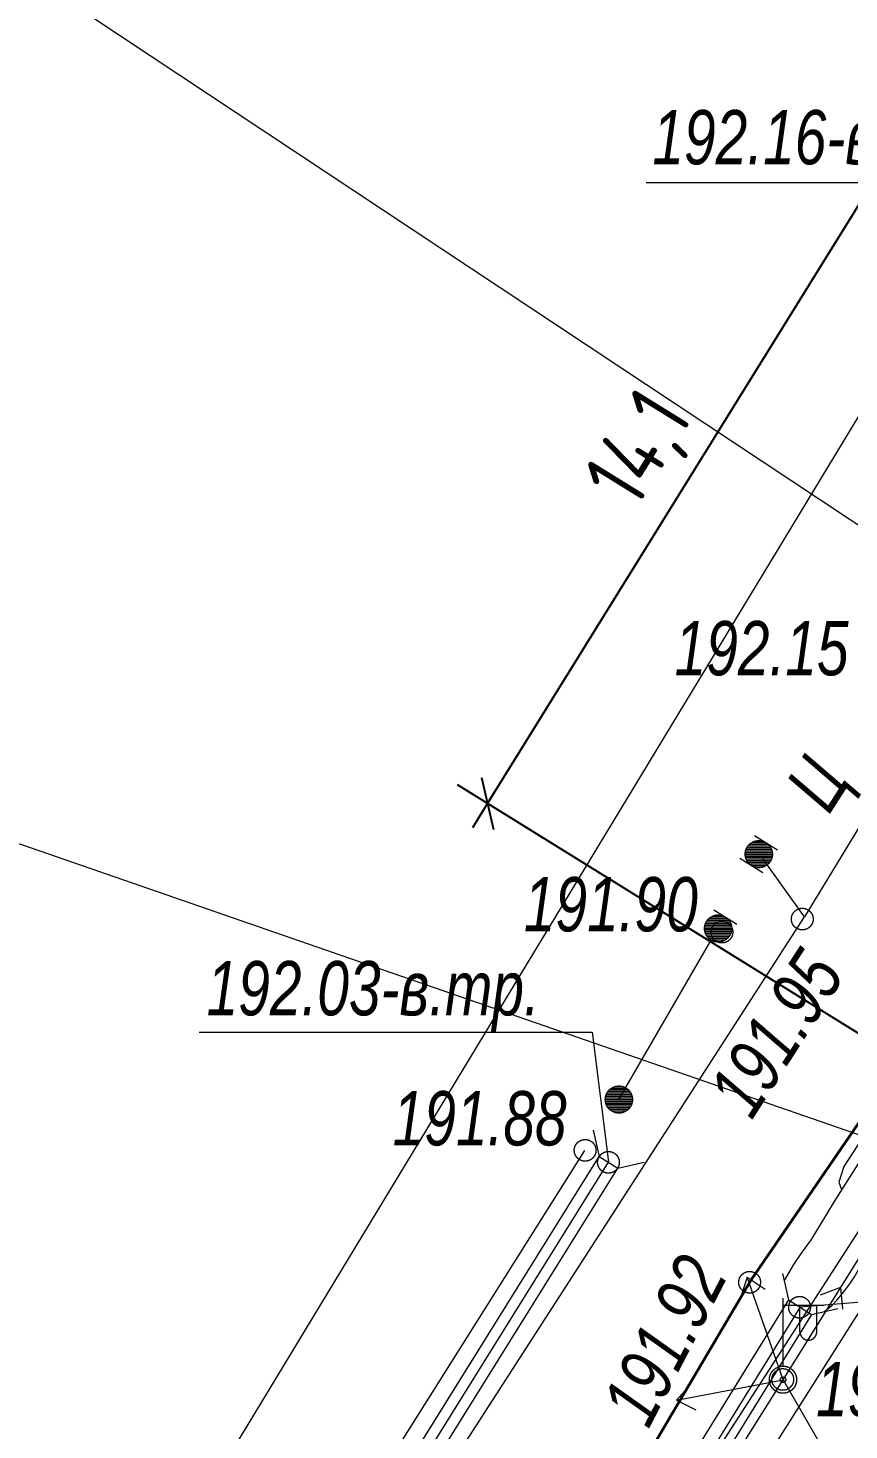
# Model space of a CAD drawing. Header units: millimetres. Extents: x -38151500 to -27467627, y -20617104 to -20349562.
# Drawn here: x -32407110 to -32391989, y -20485120 to -20459298 of the extents above; entities that cross this region are included whole.
import ezdxf
from ezdxf.xclip import XClip

# ---------------------------------------------------------------- set-up
doc = ezdxf.new("R2010")
doc.units = ezdxf.units.MM
doc.header["$MEASUREMENT"] = 0
doc.header["$XCLIPFRAME"] = 0
doc.layers.add('!!! ПОДОСНОВА', color=7, linetype='Continuous')
doc.layers.add('Новый_РАЗМЕРЫ', color=7, linetype='Continuous')
for name, color, linetype, lineweight in [('Новый_ГП_Благоустройство штриховка_Ном._пера__250', 7, 'Continuous', 20), ('Новый_ГП_Текст_Ном._пера__250', 7, 'Continuous', 20), ('Новый_РАЗМЕРЫ_Ном._пера__7', 7, 'Continuous', 25), ('Чертеж_1_Новофедоровское_снт 28_07$0$tp_Дороги_Ном._пера__253', 252, 'Continuous', 18), ('Чертеж_1_Новофедоровское_снт 28_07$0$tp_отметки_новые_Ном._пера__253', 252, 'Continuous', 18), ('Чертеж_1_Новый_ГП_Топография_Ном._пера__253', 252, 'Continuous', 18), ('Чертеж_1_Новый_Новофедоровское_снт 28_07$0$tp_Дороги_Ном._пера__253', 252, 'Continuous', 18), ('Чертеж_1_Новый_Новофедоровское_снт 28_07$0$tp_канавы_Ном._пера__253', 252, 'Continuous', 18), ('Чертеж_1_Новый_Новофедоровское_снт 28_07$0$tp_ЛЭП нн_Ном._пера__253', 252, 'Continuous', 18), ('Чертеж_1_Новый_Новофедоровское_снт 28_07$0$tp_ЛЭП нн_Ном._пера__7', 7, 'Continuous', 18), ('Чертеж_1_Новый_Новофедоровское_снт 28_07$0$tp_Ограждения ДЕР_Ном._пера__253', 252, 'Continuous', 18), ('Чертеж_1_Новый_Новофедоровское_снт 28_07$0$tp_Ограждения рабица_Ном._пера__253', 252, 'Continuous', 18), ('Чертеж_1_Новый_Новофедоровское_снт 28_07$0$tp_Ограждения_Ном._пера__253', 252, 'Continuous', 18), ('Чертеж_1_Новый_Новофедоровское_снт 28_07$0$tp_Ограждения_Ном._пера__7', 7, 'Continuous', 18), ('Чертеж_1_Новый_Новофедоровское_снт 28_07$0$tp_отметки_новые_Ном._пера__253', 252, 'Continuous', 18), ('Чертеж_1_Новый_Новофедоровское_снт 28_07$0$tp_отметки_новые_Ном._пера__7', 7, 'Continuous', 18), ('Чертеж_1_Новый_Новофедоровское_снт 28_07$0$tp_рельеф_Ном._пера__253', 252, 'Continuous', 18), ('Чертеж_1_Новый_Новофедоровское_снт 28_07$0$tp_трубы под дорогой_Ном._пера__253', 252, 'Continuous', 18), ('Чертеж_1_Новый_Новофедоровское_снт 28_07$0$U_Водосток_Ном._пера__253', 252, 'Continuous', 18), ('Чертеж_1_Новый_Новофедоровское_снт 28_07$0$U_Газопровод_Ном._пера__253', 252, 'Continuous', 18)]:
    doc.layers.add(name, color=color, linetype=linetype, lineweight=lineweight)
doc.layers.add('Новый_ГП_Дороги_проезды_Ном._пера__251', color=7, linetype='Continuous', lineweight=40, true_color=0x656565)
doc.styles.add('РЎР“Р•РќР•Р\xa0РР\xa0_РЎРўРР›Р¬_1', font='arial.ttf', dxfattribs={"width": 0.75})
doc.styles.add('РЎР“Р•РќР•Р\xa0РР\xa0_РЎРўРР›Р¬_7', font='')
doc.styles.get('РЎР“Р•РќР•Р\xa0РР\xa0_РЎРўРР›Р¬_7').set_extended_font_data('GOST_type_A')
doc.dimstyles.new('СГЕНЕРИР_СТИЛЬ__2', dxfattribs={"dimtxt": 1200, "dimasz": 658.316413, "dimexe": 0.18, "dimexo": 437.5, "dimgap": 0, "dimtad": 1, "dimdec": 1, "dimlfac": 0.001, "dimzin": 0, "dimdsep": 46, "dimtxsty": 'РЎР“Р•РќР•Р\xa0РР\xa0_РЎРўРР›Р¬_7', "dimblk": 'ARROWHEAD_6', "dimblk1": 'ARROWHEAD_6', "dimblk2": 'ARROWHEAD_6', "dimcen": 0.09, "dimclrd": 7, "dimclre": 7, "dimclrt": 7, "dimadec": 1, "dimazin": 0, "dimtfac": 1, "dimtdec": 4, "dimtmove": 0, "dimatfit": 3, "dimfxl": 0, "dimtolj": 1, "dimtzin": 0, "dimarcsym": 0})

# ---------------------------------------------------------------- blocks, each defined once
blk = doc.blocks.new('Чертеж_5_1', base_point=(5709271, 0))
at = {"layer": 'Чертеж_1_Новый_ГП_Топография_Ном._пера__253', "color": 252, "lineweight": 18, "flags": 128}
blk.add_lwpolyline([(-32412929, -20517064), (-32412889, -20517000), (-32402402, -20499900), (-32376232, -20516708), (-32364671, -20500671), (-32354755, -20487867), (-32356509, -20480650), (-32358514, -20473503), (-32364007, -20475465), (-32366862, -20474628), (-32381133, -20465849), (-32371184, -20449640), (-32378793, -20444942), (-32419824, -20512686)], close=True, dxfattribs=at)
at = {"layer": 'Чертеж_1_Новый_Новофедоровское_снт 28_07$0$tp_Дороги_Ном._пера__253', "color": 252, "lineweight": 18, "flags": 128}
for points in [[(-32383559, -20468926), (-32384427, -20469057), (-32385056, -20469610), (-32393820, -20482398), (-32400637, -20493946), (-32399704, -20495191)], [(-32390401, -20471714), (-32392808, -20475671)], [(-32418938, -20517359), (-32418170, -20515878), (-32406311, -20496600), (-32392808, -20475671), (-32393580, -20474585)]]:
    blk.add_lwpolyline(points, dxfattribs=at)
at = {"layer": 'Чертеж_1_Новый_Новофедоровское_снт 28_07$0$tp_канавы_Ном._пера__253', "color": 252, "lineweight": 18, "flags": 128}
for points in [[(-32386205, -20472118), (-32386508, -20472372), (-32386578, -20472451), (-32386632, -20472544), (-32386734, -20472736), (-32388005, -20474608), (-32389285, -20476475), (-32390563, -20478344), (-32391827, -20480224), (-32392262, -20480913), (-32392683, -20481614), (-32392867, -20481864), (-32393009, -20482070), (-32393185, -20482368)], [(-32392064, -20482553), (-32391971, -20482430), (-32391886, -20482300), (-32391734, -20482028), (-32391591, -20481753), (-32391440, -20481494), (-32389966, -20479232), (-32388502, -20476963), (-32386997, -20474603), (-32386555, -20473960), (-32386339, -20473636), (-32386144, -20473298), (-32386073, -20473142), (-32386013, -20472983), (-32385896, -20472662), (-32385785, -20472390)], [(-32392438, -20482939), (-32392297, -20482819), (-32392203, -20482718), (-32392064, -20482553)]]:
    blk.add_lwpolyline(points, dxfattribs=at)
at = {"layer": 'Чертеж_1_Новый_Новофедоровское_снт 28_07$0$tp_ЛЭП нн_Ном._пера__253', "color": 252, "lineweight": 18, "flags": 128}
for points in [[(-32414928, -20518699), (-32413817, -20517036), (-32393204, -20484194), (-32368167, -20444066), (-32366958, -20442473)], [(-32395168, -20484571), (-32393204, -20484194), (-32393866, -20482307)], [(-32393866, -20482307), (-32393988, -20482688)], [(-32393866, -20482307), (-32393533, -20482528)], [(-32392145, -20482497), (-32392519, -20482640)], [(-32392145, -20482497), (-32392109, -20482896)], [(-32395168, -20484571), (-32394900, -20484274)], [(-32393204, -20484194), (-32388915, -20491627)], [(-32395168, -20484571), (-32394809, -20484748)]]:
    blk.add_lwpolyline(points, dxfattribs=at)
at = {"layer": 'Чертеж_1_Новый_Новофедоровское_снт 28_07$0$tp_ЛЭП нн_Ном._пера__7', "color": 7, "lineweight": 18}
for p, q in [((-32393204, -20483944), (-32393204, -20482694)), ((-32393204, -20482819), (-32392454, -20482819)), ((-32392892, -20483310), (-32392892, -20482819)), ((-32392582, -20483310), (-32392582, -20482819))]:
    blk.add_line(p, q, dxfattribs=at)
for radius in [250, 50]:
    blk.add_circle((-32393204, -20484194), radius, dxfattribs=at)
blk.add_arc((-32392737, -20483310), 155, 180, 0, dxfattribs=at)
at = {"layer": 'Чертеж_1_Новый_Новофедоровское_снт 28_07$0$tp_Ограждения ДЕР_Ном._пера__253', "color": 252, "lineweight": 18, "flags": 128}
for points in [[(-32396227, -20479032), (-32394525, -20476099)], [(-32403762, -20490939), (-32396854, -20479973)]]:
    blk.add_lwpolyline(points, dxfattribs=at)
at = {"layer": 'Чертеж_1_Новый_Новофедоровское_снт 28_07$0$tp_Ограждения рабица_Ном._пера__253', "color": 252, "lineweight": 18, "flags": 128}
blk.add_lwpolyline([(-32385613, -20473175), (-32398944, -20494203)], dxfattribs=at)
at = {"layer": 'Чертеж_1_Новый_Новофедоровское_снт 28_07$0$tp_Ограждения_Ном._пера__253', "color": 252, "lineweight": 18, "flags": 128}
for points in [[(-32393731, -20474169), (-32393308, -20474435)], [(-32394000, -20474589), (-32393577, -20474855)], [(-32394480, -20475538), (-32394057, -20475804)]]:
    blk.add_lwpolyline(points, dxfattribs=at)
at = {"layer": 'Чертеж_1_Новый_Новофедоровское_снт 28_07$0$tp_Ограждения_Ном._пера__7', "color": 7, "lineweight": 18}
for p, q in [((-32393848, -20474362), (-32393453, -20474362)), ((-32393821, -20474332), (-32393480, -20474332)), ((-32393782, -20474302), (-32393519, -20474302)), ((-32393711, -20474272), (-32393591, -20474272)), ((-32393899, -20474512), (-32393400, -20474512)), ((-32393898, -20474542), (-32393403, -20474542)), ((-32393897, -20474482), (-32393403, -20474482)), ((-32393893, -20474572), (-32393407, -20474572)), ((-32393892, -20474452), (-32393409, -20474452)), ((-32393883, -20474602), (-32393416, -20474602)), ((-32393881, -20474422), (-32393418, -20474422)), ((-32393869, -20474632), (-32393431, -20474632)), ((-32393867, -20474392), (-32393432, -20474392)), ((-32393851, -20474662), (-32393450, -20474662)), ((-32393825, -20474692), (-32393476, -20474692)), ((-32393788, -20474722), (-32393513, -20474722)), ((-32393724, -20474752), (-32393574, -20474752)), ((-32394460, -20475641), (-32394340, -20475641)), ((-32394648, -20475881), (-32394149, -20475881)), ((-32394647, -20475911), (-32394152, -20475911)), ((-32394646, -20475851), (-32394152, -20475851)), ((-32394641, -20475821), (-32394158, -20475821)), ((-32394630, -20475791), (-32394167, -20475791)), ((-32394616, -20475761), (-32394181, -20475761)), ((-32394597, -20475731), (-32394202, -20475731)), ((-32394570, -20475701), (-32394229, -20475701)), ((-32394531, -20475671), (-32394268, -20475671)), ((-32394642, -20475941), (-32394156, -20475941)), ((-32394632, -20475971), (-32394165, -20475971)), ((-32394618, -20476001), (-32394180, -20476001)), ((-32394600, -20476031), (-32394199, -20476031)), ((-32394574, -20476061), (-32394225, -20476061)), ((-32394537, -20476091), (-32394262, -20476091)), ((-32394473, -20476121), (-32394323, -20476121)), ((-32396474, -20479002), (-32395980, -20479002)), ((-32396469, -20478972), (-32395986, -20478972)), ((-32396458, -20478942), (-32395995, -20478942)), ((-32396444, -20478912), (-32396009, -20478912)), ((-32396425, -20478882), (-32396030, -20478882)), ((-32396398, -20478852), (-32396057, -20478852)), ((-32396359, -20478822), (-32396096, -20478822)), ((-32396288, -20478792), (-32396168, -20478792)), ((-32396476, -20479032), (-32395977, -20479032)), ((-32396475, -20479062), (-32395980, -20479062)), ((-32396470, -20479092), (-32395984, -20479092)), ((-32396460, -20479122), (-32395993, -20479122)), ((-32396446, -20479152), (-32396008, -20479152)), ((-32396428, -20479182), (-32396027, -20479182)), ((-32396402, -20479212), (-32396053, -20479212)), ((-32396365, -20479242), (-32396090, -20479242)), ((-32396301, -20479272), (-32396151, -20479272))]:
    blk.add_line(p, q, dxfattribs=at)
for centre in [(-32393650, -20474514), (-32394399, -20475883), (-32396227, -20479034)]:
    blk.add_circle(centre, 250, dxfattribs=at)
at = {"layer": 'Чертеж_1_Новый_Новофедоровское_снт 28_07$0$tp_отметки_новые_Ном._пера__253', "color": 252, "lineweight": 18, "flags": 128}
for points in [[(-32395724, -20462142), (-32388483, -20462142), (-32387507, -20465827)], [(-32403960, -20477792), (-32396719, -20477792), (-32396419, -20480190)], [(-32380802, -20482458), (-32387962, -20482458), (-32392892, -20482860)]]:
    blk.add_lwpolyline(points, dxfattribs=at)
at = {"layer": 'Чертеж_1_Новый_Новофедоровское_снт 28_07$0$tp_отметки_новые_Ном._пера__7', "color": 7, "lineweight": 18}
for centre in [(-32392849, -20475710), (-32394329, -20475950), (-32396849, -20479970), (-32396419, -20480190), (-32393819, -20482400), (-32392899, -20482860), (-32393209, -20484190)]:
    blk.add_circle(centre, 200, dxfattribs=at)
at = {"layer": 'Чертеж_1_Новый_Новофедоровское_снт 28_07$0$tp_рельеф_Ном._пера__253', "color": 252, "lineweight": 18, "flags": 128}
blk.add_lwpolyline([(-32391016, -20478306), (-32391016, -20478307), (-32391082, -20478617), (-32391183, -20478857), (-32391330, -20479148), (-32391540, -20479479), (-32391832, -20479880), (-32392084, -20480268), (-32392177, -20480556), (-32392124, -20480689)], dxfattribs=at)
at = {"layer": 'Чертеж_1_Новый_Новофедоровское_снт 28_07$0$tp_трубы под дорогой_Ном._пера__253', "color": 252, "lineweight": 18, "flags": 128}
for points in [[(-32396698, -20479595), (-32396589, -20480083), (-32396249, -20480295), (-32395761, -20480185)], [(-32406532, -20496053), (-32396589, -20480083)], [(-32406192, -20496265), (-32396249, -20480295)], [(-32393214, -20482238), (-32393104, -20482726), (-32392682, -20482993), (-32392194, -20482884)], [(-32393104, -20482726), (-32406937, -20505119)], [(-32392682, -20482993), (-32406515, -20505386)]]:
    blk.add_lwpolyline(points, dxfattribs=at)
at = {"layer": 'Чертеж_1_Новый_Новофедоровское_снт 28_07$0$U_Водосток_Ном._пера__253', "color": 252, "lineweight": 18, "flags": 128}
for points in [[(-32401612, -20488530), (-32396419, -20480189)], [(-32392895, -20482862), (-32399468, -20493502)]]:
    blk.add_lwpolyline(points, dxfattribs=at)
at = {"layer": 'Чертеж_1_Новый_Новофедоровское_снт 28_07$0$U_Газопровод_Ном._пера__253', "color": 252, "lineweight": 18, "flags": 128}
blk.add_lwpolyline([(-32414247, -20516227), (-32391799, -20481445), (-32371248, -20449601), (-32363130, -20437023), (-32363412, -20437169), (-32361082, -20435962), (-32355851, -20437583)], dxfattribs=at)
at = {"layer": 'Чертеж_1_Новофедоровское_снт 28_07$0$tp_Дороги_Ном._пера__253', "color": 252, "lineweight": 18, "insert": (-32392112, -20473956), "char_height": 1000, "attachment_point": 7, "rotation": 57.3407, "style": 'РЎР“Р•РќР•Р\xa0РР\xa0_РЎРўРР›Р¬_1'}
blk.add_mtext('\\A1;{\\pql;\\fArial|b0|i1|c204|p0;\\W0.750000;Ц}', dxfattribs=at)
at = {"layer": 'Чертеж_1_Новофедоровское_снт 28_07$0$tp_отметки_новые_Ном._пера__253', "color": 252, "lineweight": 18, "char_height": 1000, "attachment_point": 7, "style": 'РЎР“Р•РќР•Р\xa0РР\xa0_РЎРўРР›Р¬_1'}
for s, insert in [('\\A1;{\\pql;\\fArial|b0|i1|c204|p0;\\W0.750000;192.16-в.тр.}', (-32395610, -20462110)), ('\\A1;{\\pql;\\fArial|b0|i1|c204|p0;\\W0.750000;192.15}', (-32395201, -20471234)), ('\\A1;{\\pql;\\fArial|b0|i1|c204|p0;\\W0.750000;191.90}', (-32397978, -20475951)), ('\\A1;{\\pql;\\fArial|b0|i1|c204|p0;\\W0.750000;192.03-в.тр.}', (-32403821, -20477785)), ('\\A1;{\\pql;\\fArial|b0|i1|c204|p0;\\W0.750000;191.88}', (-32400394, -20479893)), ('\\A1;{\\pql;\\fArial|b0|i1|c204|p0;\\W0.750000;191.95}', (-32392596, -20484881))]:
    blk.add_mtext(s, dxfattribs=dict(at, insert=insert))
for s, insert, rotation in [('\\A1;{\\pql;\\fArial|b0|i1|c204|p0;\\W0.750000;191.95}', (-32393771, -20479435), 57.1691), ('\\A1;{\\pql;\\fArial|b0|i1|c204|p0;\\W0.750000;191.92}', (-32395670, -20485123), 62.5765)]:
    blk.add_mtext(s, dxfattribs=dict(at, insert=insert, rotation=rotation))
blk = doc.blocks.new('*D86', base_point=(-32353106, -20487316))
at = {"layer": 'Новый_РАЗМЕРЫ_Ном._пера__7', "color": 7, "lineweight": 25}
for p, q in [((-32391116, -20462092), (-32391340, -20461138)), ((-32391228, -20461615), (-32390954, -20461174)), ((-32382437, -20467065), (-32391780, -20461273)), ((-32398646, -20473580), (-32391228, -20461615)), ((-32389854, -20479030), (-32399198, -20473238)), ((-32398758, -20473103), (-32398534, -20474057)), ((-32398919, -20474022), (-32398646, -20473580))]:
    blk.add_line(p, q, dxfattribs=at)
at = {"layer": 'Новый_РАЗМЕРЫ_Ном._пера__7', "color": 7, "lineweight": 25, "insert": (-32395680, -20468341), "char_height": 1200, "attachment_point": 7, "rotation": 58.2038, "style": 'РЎР“Р•РќР•Р\xa0РР\xa0_РЎРўРР›Р¬_7'}
blk.add_mtext('\\A1;{\\pql;\\fGOST_type_A|b0|i0|c0|p0;\\W1.000000;14,1}', dxfattribs=at)
blk = doc.blocks.new('ARROWHEAD_6')
at = {"color": 0, "linetype": 'Continuous', "lineweight": 0}
for p, q in [((-0.5, -0.5), (0.5, 0.5)), ((0, 0), (-1, 0))]:
    blk.add_line(p, q, dxfattribs=at)

msp = doc.modelspace()

# ---------------------------------------------------------------- linework, layer by layer
at = {"layer": 'Новый_ГП_Благоустройство штриховка_Ном._пера__250', "color": 7, "lineweight": 20}
msp.add_line((-32385027.2, -20482034.13), (-32426396.84, -20467699.76), dxfattribs=at)
at = {"layer": 'Новый_ГП_Дороги_проезды_Ном._пера__251', "color": 251, "lineweight": 40, "true_color": 0x656565}
msp.add_lwpolyline([(-32387076.24, -20474791.02), (-32387178.75, -20474726.36, 0.37219081), (-32388668.21, -20474881.1), (-32393791.31, -20482356.47), (-32400537.32, -20493777.64, 0.27174644), (-32399682.2, -20496721.8), (-32398684.2, -20497336.01), (-32398432.73, -20497499.7), (-32399756.41, -20499620.31), (-32399926.02, -20499514.33), (-32400910.7, -20498959.93, 0.38024235), (-32404556.98, -20500138.85), (-32414396.34, -20516132.17)], format="xyb", dxfattribs=at)
at = {"layer": 'Новый_ГП_Текст_Ном._пера__250', "color": 7, "lineweight": 20}
msp.add_line((-32385517.27, -20472632.9), (-32418963.73, -20450453.92), dxfattribs=at)

# ---------------------------------------------------------------- block references
at = {"layer": '!!! ПОДОСНОВА', "color": 252, "lineweight": 40}
ref = msp.add_blockref('Чертеж_5_1', (5709271.23, 0), dxfattribs=at)
XClip(ref).set_block_clipping_path([(-32447502.6966846101, -20418838.4532491304), (-32447502.6966846101, -20510095.8116091713), (-32424922.1270352304, -20510095.8116091713), (-32419528.9893509001, -20521215.6831232607), (-32334163.1257211715, -20521215.6831232607), (-32334163.1257211715, -20418721.7424019799)])

# ---------------------------------------------------------------- dimensions: what is measured, and where the dimension line sits
at = {"layer": 'Новый_РАЗМЕРЫ', "color": 7, "lineweight": 25}
dim = msp.add_linear_dim(base=(-32391228.05, -20461615.24), p1=(-32389482.56, -20479260.77), p2=(-32382065.02, -20467295.73), angle=58.203778, dimstyle='СГЕНЕРИР_СТИЛЬ__2', dxfattribs=at)
dim.commit()
dim.dimension.update_dxf_attribs({"geometry": '*D86', "text_midpoint": (-32395371.11, -20466704.05), "dimtype": 160, "text_rotation": 58.203778})

doc.saveas('drawing.dxf')
